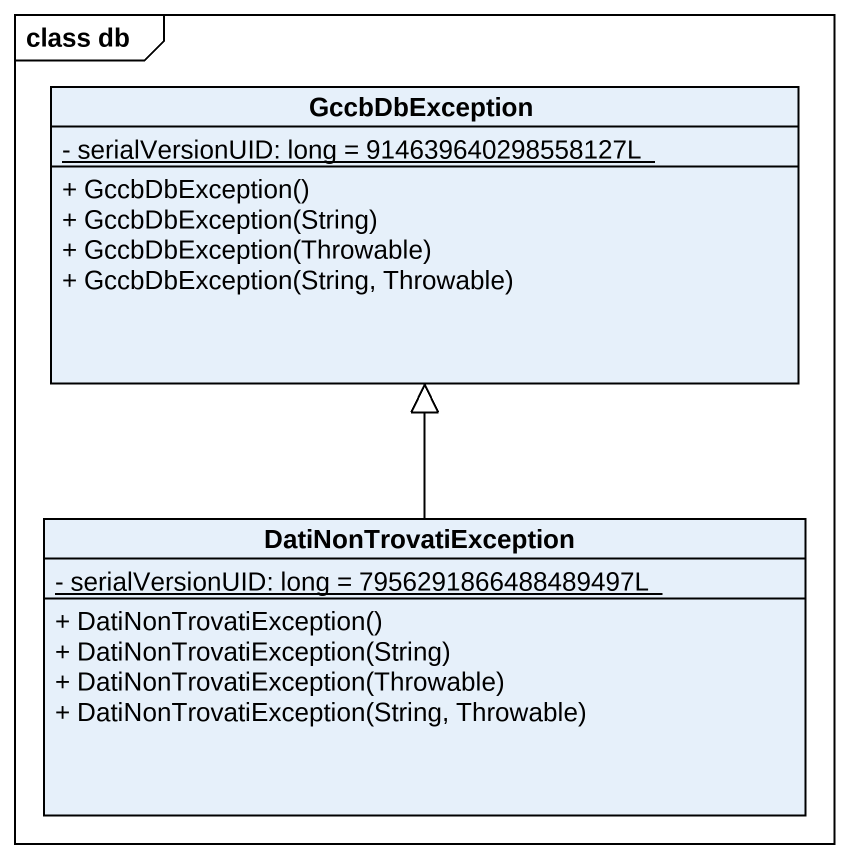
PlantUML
@startuml
mainframe class db
hide circle
hide empty members
skinparam classAttributeIconSize 0
class GccbDbException {
  {static} - serialVersionUID: long = 914639640298558127L
  + GccbDbException()
  + GccbDbException(String)
  + GccbDbException(Throwable)
  + GccbDbException(String, Throwable)
}
class DatiNonTrovatiException {
  {static} - serialVersionUID: long = 7956291866488489497L
  + DatiNonTrovatiException()
  + DatiNonTrovatiException(String)
  + DatiNonTrovatiException(Throwable)
  + DatiNonTrovatiException(String, Throwable)
}
DatiNonTrovatiException -up-|> GccbDbException
@enduml
